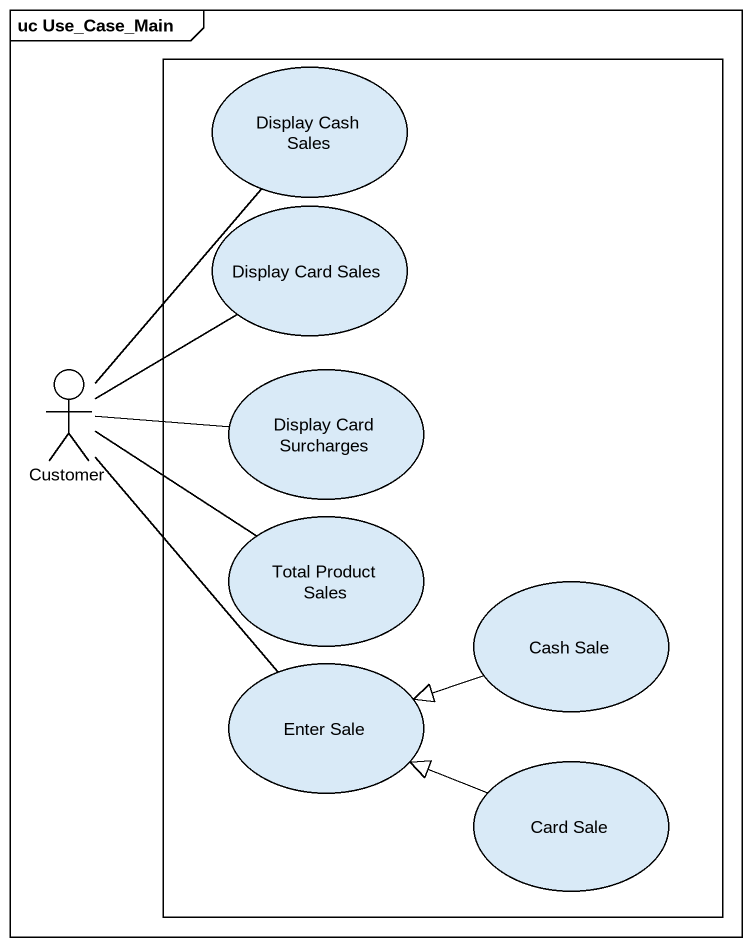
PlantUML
@startuml
mainframe uc Use_Case_Main
rectangle " " as rectangle1 {
  usecase "Display Cash Sales" as Display_Cash_Sales
  usecase "Display Card Sales" as Display_Card_Sales
  usecase "Display Card Surcharges" as Display_Card_Surcharges
  usecase "Total Product Sales" as Total_Product_Sales
  usecase "Cash Sale" as Cash_Sale
  usecase "Enter Sale" as Enter_Sale
  usecase "Card Sale" as Card_Sale
}
actor Customer
Customer -up- Display_Cash_Sales
Customer -up- Display_Card_Sales
Customer -right- Display_Card_Surcharges
Customer -right- Total_Product_Sales
Customer -- Enter_Sale
Cash_Sale -left-|> Enter_Sale
Card_Sale -left-|> Enter_Sale
@enduml
